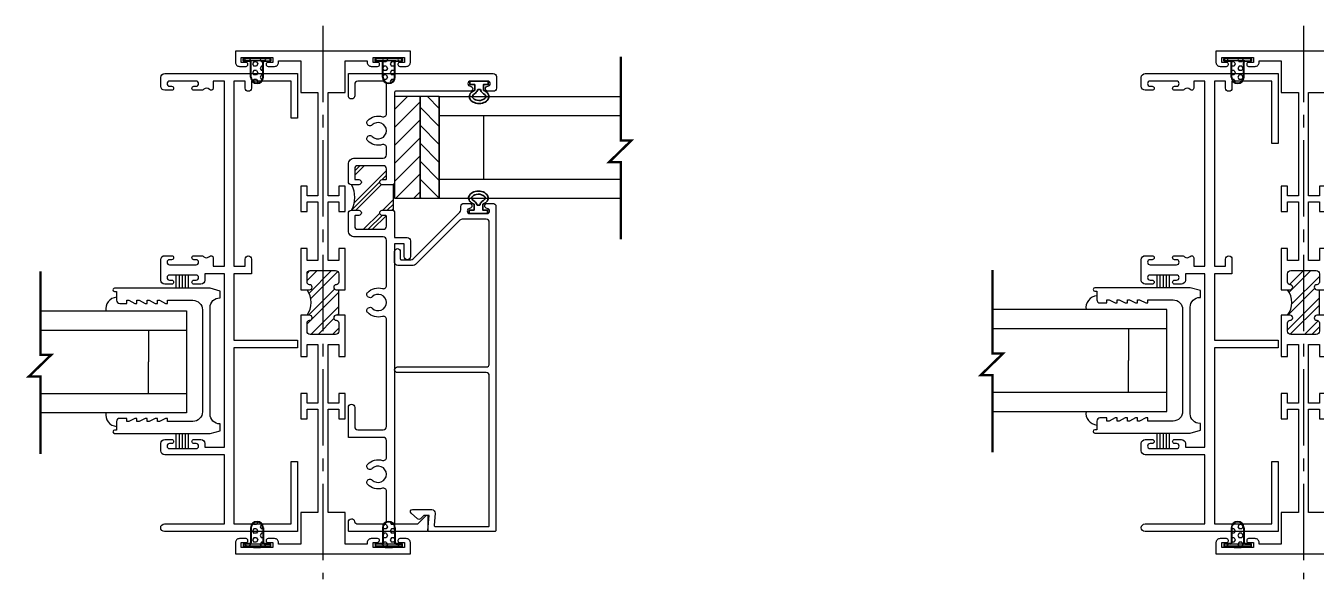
# Model space of a CAD drawing. Extents: x -75 to 127, y -92 to 53.
# Drawn here: x -10.67 to 2.01, y 9.64 to 15.08 of the extents above; entities that cross this region are included whole.
import ezdxf

# ---------------------------------------------------------------- set-up
doc = ezdxf.new("R2010")
doc.units = 0
doc.header["$MEASUREMENT"] = 0
doc.linetypes.add('CENTER2', pattern=[1.125, 0.75, -0.125, 0.125, -0.125])
doc.layers.get('0').update_dxf_attribs({"linetype": 'CONTINUOUS'})
for name, color, linetype in [('DIM', 7, 'CONTINUOUS'), ('FRAME', 1, 'CONTINUOUS'), ('GLASS', 7, 'CONTINUOUS'), ('SEAL', 7, 'CONTINUOUS'), ('SETTING BLOCKS', 7, 'CONTINUOUS'), ('TEXT', 7, 'CONTINUOUS'), ('VENT', 5, 'CONTINUOUS')]:
    doc.layers.add(name, color=color, linetype=linetype)
doc.layers.add('PROFILE NUMBER', color=150, linetype='CONTINUOUS', lineweight=35)

# ---------------------------------------------------------------- blocks, each defined once
blk = doc.blocks.new('3801 1 INCH GLASS STOP')
blk.add_lwpolyline([(2.741, 0.327, -0.414214), (2.769, 0.299, -0.414214), (2.741, 0.271), (2.669, 0.271, 0.414214), (2.659, 0.261), (2.659, 0.167, 0.198912), (2.668, 0.145), (3.128, -0.315, 0.198912), (3.15, -0.324), (3.183, -0.324, -0.414214), (3.214, -0.355), (3.214, -0.408, -0.414214), (3.189, -0.433, -0.399638), (3.164, -0.41, 0.400364), (3.139, -0.386, 0.414214), (3.114, -0.411), (3.114, -0.581, 0.414214), (3.139, -0.606), (3.139, -0.606, 0.399638), (3.164, -0.582, -0.399638), (3.189, -0.558, -0.414214), (3.214, -0.583), (3.214, -0.637, -0.414214), (3.183, -0.668), (-0.001, -0.668, -0.414214), (-0.011, -0.658), (-0.011, -0.01, -0.440011), (0, 0), (0.149, -0.013), (0.149, 0.04), (0.115, 0.074, -0.395486), (0.114, 0.102), (0.17, 0.165, -0.691708), (0.205, 0.152), (0.205, -0.04, -0.440011), (0.171, -0.071), (0.05, -0.061, 0.440011), (0.039, -0.071), (0.039, -0.593, 0.414214), (0.049, -0.603), (1.52, -0.603, 0.414214), (1.551, -0.572), (1.551, 0.299, -0.414214), (1.579, 0.327, -0.414214), (1.607, 0.299), (1.607, -0.572, 0.414214), (1.638, -0.603), (3.027, -0.603, 0.414214), (3.058, -0.572), (3.058, -0.337, 0.198912), (3.049, -0.315), (2.612, 0.122, -0.198912), (2.603, 0.144), (2.603, 0.296, -0.414214), (2.634, 0.327)], format="xyb", close=True)
blk = doc.blocks.new('3008 FIXED STILE')
blk.add_lwpolyline([(-0.843, 0.596, 0.414214), (-0.812, 0.565), (-0.743, 0.565), (-0.743, 0.595), (-0.723, 0.595), (-0.663, 0.565), (-0.643, 0.565), (-0.643, 0.595), (-0.623, 0.595), (-0.563, 0.565), (-0.543, 0.565), (-0.543, 0.595), (-0.523, 0.595), (-0.463, 0.565), (-0.443, 0.565), (-0.443, 0.595), (-0.423, 0.595), (-0.363, 0.565), (-0.343, 0.565), (-0.343, 0.595), (-0.094, 0.595, -0.414214), (0, 0.501), (0, -0.501, -0.414214), (-0.094, -0.595), (-0.343, -0.595), (-0.343, -0.565), (-0.363, -0.565), (-0.423, -0.595), (-0.443, -0.595), (-0.443, -0.565), (-0.463, -0.565), (-0.523, -0.595), (-0.543, -0.595), (-0.543, -0.565), (-0.563, -0.565), (-0.623, -0.595), (-0.643, -0.595), (-0.643, -0.565), (-0.663, -0.565), (-0.723, -0.595), (-0.743, -0.595), (-0.743, -0.565), (-0.812, -0.565, 0.414214), (-0.843, -0.596), (-0.843, -0.681), (-0.863, -0.681, 0.999996), (-0.863, -0.713), (0.075, -0.713), (0.175, -0.686205), (0.175, -0.619), (0.169, -0.619, -0.414214), (0.075, -0.525), (0.075, 0.525, -0.414214), (0.169, 0.619), (0.175, 0.619), (0.175, 0.686205), (0.075, 0.713), (-0.862942, 0.713, 1.001828), (-0.863, 0.681), (-0.843, 0.681)], format="xyb", close=True)
blk = doc.blocks.new('A$C3BF656AD')
at = {"layer": 'SETTING BLOCKS'}
h = blk.add_hatch(dxfattribs=at)
h.set_pattern_fill('ANSI31', color=256, scale=0.25, angle=90, style=0)
h.set_pattern_definition([(135, (0.820812, -8.054306), (-0.02209709, -0.02209709), [])])
h.paths.add_polyline_path([(0, 0.0625), (0.25, 0.0625), (0.25, 0.1095), (0, 0.1095)])
h = blk.add_hatch(dxfattribs=at)
h.set_pattern_fill('ANSI31', color=256, scale=0.25, style=0)
h.set_pattern_definition([(45, (-2.098375, -8.085556), (-0.02209709, 0.02209709), [])])
h.paths.add_polyline_path([(0, 0), (0.25, 0), (0.25, 0.0625), (0, 0.0625)])
for points in [[(0, 0.0625), (0, 0.1095), (0.25, 0.1095), (0.25, 0.0625)], [(0, 0), (0, 0.0625), (0.25, 0.0625), (0.25, 0)]]:
    blk.add_lwpolyline(points, close=True, dxfattribs=at)
blk = doc.blocks.new('3082 THERMAL MULLION')
h = blk.add_hatch()
h.set_pattern_fill('ANSI32', color=256, scale=0.4, style=0)
h.set_pattern_definition([(45, (-18.90285, -1.32658), (-0.106066, 0.106066), []), (45, (-18.83214, -1.32658), (-0.106066, 0.106066), [])])
h.paths.add_polyline_path([(0.156, 2.5935), (0.131, 2.5935, -0.414214), (0.106, 2.6185), (0.106, 2.6195, -0.414214), (0.13, 2.6435), (0.131, 2.6435, 0.414214), (0.156, 2.6685), (0.156, 2.7505, 0.414214), (0.125, 2.7815), (-0.125, 2.7815, 0.414214), (-0.156, 2.7505), (-0.156, 2.6685, 0.414214), (-0.131, 2.6435), (-0.13, 2.6435, -0.414214), (-0.106, 2.6195), (-0.106, 2.6185, -0.414214), (-0.131, 2.5935), (-0.156, 2.5935, -0.330037), (-0.156, 2.3435), (-0.131, 2.3435, -0.414214), (-0.106, 2.3185), (-0.106, 2.3175, -0.414214), (-0.13, 2.2935), (-0.131, 2.2935, 0.414214), (-0.156, 2.2685), (-0.156, 2.1865, 0.414214), (-0.125, 2.1555), (0.125, 2.1555, 0.414214), (0.156, 2.1865), (0.156, 2.2685, 0.414214), (0.131, 2.2935), (0.13, 2.2935, -0.414214), (0.106, 2.3175), (0.106, 2.3185, -0.414214), (0.131, 2.3435), (0.156, 2.3435)])
blk.add_line((0.156, 2.3435), (0.156, 2.5935))
for points in [[(-0.218, 4.531), (-0.05, 4.531), (-0.05, 3.518), (-0.156, 3.518), (-0.156, 3.612), (-0.218, 3.612), (-0.218, 3.362), (-0.156, 3.362), (-0.156, 3.456), (-0.05, 3.456), (-0.05, 2.8815), (-0.156, 2.8815), (-0.156, 2.9975), (-0.218, 2.9975), (-0.218, 2.5935), (-0.131, 2.5935, 0.414214), (-0.106, 2.6185), (-0.106, 2.6195, 0.414214), (-0.13, 2.6435), (-0.131, 2.6435, -0.414214), (-0.156, 2.6685), (-0.156, 2.7505, -0.414214), (-0.125, 2.7815), (0.125, 2.7815, -0.414214), (0.156, 2.7505), (0.156, 2.6685, -0.414214), (0.131, 2.6435), (0.13, 2.6435, 0.414214), (0.106, 2.6195), (0.106, 2.6185, 0.414214), (0.131, 2.5935), (0.218, 2.5935), (0.218, 2.9975), (0.156, 2.9975), (0.156, 2.8815), (0.05, 2.8815), (0.05, 3.456), (0.156, 3.456), (0.156, 3.362), (0.218, 3.362), (0.218, 3.612), (0.156, 3.612), (0.156, 3.518), (0.05, 3.518), (0.05, 4.531), (0.218, 4.531), (0.218, 4.844), (0.435, 4.844), (0.435, 4.828, 0.414214), (0.475, 4.788), (0.537, 4.788, 0.414214), (0.557, 4.808), (0.557, 4.809, 0.414214), (0.538, 4.828), (0.492, 4.828), (0.492, 4.875), (0.802, 4.875), (0.802, 4.828), (0.755, 4.828, 0.414214), (0.737, 4.81), (0.737, 4.808, 0.414214), (0.757, 4.788), (0.819, 4.788, 0.414214), (0.859, 4.828), (0.859, 4.937), (-0.859, 4.937), (-0.859, 4.828, 0.414214), (-0.819, 4.788), (-0.755, 4.788, 0.414214), (-0.737, 4.806), (-0.737, 4.81, 0.414214), (-0.755, 4.828), (-0.802, 4.828), (-0.802, 4.875), (-0.492, 4.875), (-0.492, 4.828), (-0.539, 4.828, 0.414214), (-0.557, 4.81), (-0.557, 4.806, 0.414214), (-0.539, 4.788), (-0.475, 4.788, 0.414214), (-0.435, 4.828), (-0.435, 4.844), (-0.218, 4.844)], [(0.557, 0.128), (0.557, 0.129, 0.414214), (0.537, 0.149), (0.475, 0.149, 0.414214), (0.435, 0.109), (0.435, 0.093), (0.218, 0.093), (0.218, 0.406), (0.05, 0.406), (0.05, 1.419), (0.156, 1.419), (0.156, 1.325), (0.218, 1.325), (0.218, 1.575), (0.156, 1.575), (0.156, 1.481), (0.05, 1.481), (0.05, 2.0555), (0.156, 2.0555), (0.156, 1.9395), (0.218, 1.9395), (0.218, 2.3435), (0.131, 2.3435, 0.414214), (0.106, 2.3185), (0.106, 2.3175, 0.414214), (0.13, 2.2935), (0.131, 2.2935, -0.414214), (0.156, 2.2685), (0.156, 2.1865, -0.414214), (0.125, 2.1555), (-0.125, 2.1555, -0.414214), (-0.156, 2.1865), (-0.156, 2.2685, -0.414214), (-0.131, 2.2935), (-0.13, 2.2935, 0.414214), (-0.106, 2.3175), (-0.106, 2.3185, 0.414214), (-0.131, 2.3435), (-0.218, 2.3435), (-0.218, 1.9395), (-0.156, 1.9395), (-0.156, 2.0555), (-0.05, 2.0555), (-0.05, 1.481), (-0.156, 1.481), (-0.156, 1.575), (-0.218, 1.575), (-0.218, 1.325), (-0.156, 1.325), (-0.156, 1.419), (-0.05, 1.419), (-0.05, 0.406), (-0.218, 0.406), (-0.218, 0.093), (-0.435, 0.093), (-0.435, 0.109, 0.414214), (-0.475, 0.149), (-0.539, 0.149, 0.414214), (-0.557, 0.131), (-0.557, 0.127, 0.414214), (-0.539, 0.109), (-0.492, 0.109), (-0.492, 0.062), (-0.802, 0.062), (-0.802, 0.109), (-0.755, 0.109, 0.414214), (-0.737, 0.127), (-0.737, 0.131, 0.414214), (-0.755, 0.149), (-0.819, 0.149, 0.414214), (-0.859, 0.109), (-0.859, 0), (0.859, 0), (0.859, 0.109, 0.414214), (0.819, 0.149), (0.757, 0.149, 0.414214), (0.737, 0.129), (0.737, 0.127, 0.414214), (0.755, 0.109), (0.802, 0.109), (0.802, 0.062), (0.492, 0.062), (0.492, 0.109), (0.538, 0.109)]]:
    blk.add_lwpolyline(points, format="xyb", close=True)
blk.add_arc((-0.3247, 2.4685), 0.21, 323.47039, 36.52961)
blk = doc.blocks.new('19120')
h = blk.add_hatch()
h.set_pattern_fill('HEX', scale=0.2)
h.paths.add_polyline_path([(-11.951, 24.705), (-11.951, 24.713, 1.000794), (-12.065, 24.714), (-12.065, 24.566, -0.414214), (-12.078, 24.553), (-11.938, 24.553, -0.414214), (-11.951, 24.566)])
h.paths.add_polyline_path([(-11.879, 24.55, 0.414214), (-11.882, 24.553), (-12.078, 24.553), (-12.133, 24.553, 0.414214), (-12.137, 24.55), (-12.137, 24.537, 0.414214), (-12.133, 24.533), (-11.882, 24.533, 0.414214), (-11.879, 24.537)])
for p, q in [((-12.071, 24.714), (-12.071, 24.566)), ((-12.065, 24.714), (-12.065, 24.566)), ((-11.951, 24.713), (-11.951, 24.705)), ((-11.945, 24.714), (-11.945, 24.566)), ((-11.951, 24.705), (-11.951, 24.566)), ((-12.143, 24.534), (-12.143, 24.552)), ((-12.137, 24.55), (-12.137, 24.537)), ((-12.136, 24.559), (-12.078, 24.559)), ((-12.136, 24.527), (-12.049, 24.527)), ((-12.078, 24.553), (-12.133, 24.553)), ((-12.133, 24.533), (-11.882, 24.533)), ((-12.078, 24.553), (-11.882, 24.553)), ((-12.043, 24.527), (-12.049, 24.533)), ((-12.043, 24.521), (-12.049, 24.527)), ((-12.043, 24.527), (-12.043, 24.533)), ((-12.043, 24.527), (-11.88, 24.527)), ((-11.973, 24.521), (-12.043, 24.521)), ((-11.973, 24.521), (-11.973, 24.527)), ((-11.938, 24.559), (-11.88, 24.559)), ((-11.879, 24.537), (-11.879, 24.55)), ((-11.873, 24.552), (-11.873, 24.534))]:
    blk.add_line(p, q)
for centre, radius, start, end in [((-12.008, 24.714), 0.063, 0, 180), ((-12.008, 24.714), 0.057, 359.3779, 179.3779), ((-12.136, 24.552), 0.007, 90, 180), ((-12.136, 24.534), 0.007, 180, 270), ((-12.133, 24.55), 0.0035, 90, 180), ((-12.133, 24.537), 0.0035, 180, 270), ((-11.938, 24.566), 0.013, 180, 270), ((-11.938, 24.566), 0.007, 180, 270.0001), ((-11.882, 24.537), 0.0035, 270, 0), ((-11.88, 24.534), 0.007, 270, 0)]:
    blk.add_arc(centre, radius, start, end)
at = {"extrusion": (0, 0, -1)}
for centre, radius, start, end in [((12.078, 24.566), 0.007, 180, 270), ((12.078, 24.566), 0.013, 180, 270.0001), ((11.882, 24.55), 0.0035, 90, 180), ((11.88, 24.552), 0.007, 90, 180)]:
    blk.add_arc(centre, radius, start, end, dxfattribs=at)
blk = doc.blocks.new('*U110')
h = blk.add_hatch()
h.set_pattern_fill('HEX', scale=0.2)
h.paths.add_polyline_path([(-11.951, 24.35), (-11.951, 24.342, -1.000794), (-12.065, 24.34), (-12.065, 24.488, 0.414214), (-12.078, 24.501), (-11.938, 24.501, 0.414214), (-11.951, 24.488)])
h.paths.add_polyline_path([(-11.879, 24.505, -0.414214), (-11.882, 24.501), (-12.078, 24.501), (-12.133, 24.501, -0.414214), (-12.137, 24.505), (-12.137, 24.518, -0.414214), (-12.133, 24.521), (-11.882, 24.521, -0.414214), (-11.879, 24.518)])
for p, q in [((-12.143, 24.52), (-12.143, 24.502)), ((-12.137, 24.505), (-12.137, 24.518)), ((-12.136, 24.527), (-12.049, 24.527)), ((-12.136, 24.495), (-12.078, 24.495)), ((-12.133, 24.521), (-11.882, 24.521)), ((-12.078, 24.501), (-12.133, 24.501)), ((-12.078, 24.501), (-11.882, 24.501)), ((-12.071, 24.34), (-12.071, 24.488)), ((-12.065, 24.34), (-12.065, 24.488)), ((-12.043, 24.533), (-12.049, 24.527)), ((-12.043, 24.527), (-12.049, 24.521)), ((-11.973, 24.533), (-12.043, 24.533)), ((-12.043, 24.527), (-11.88, 24.527)), ((-12.043, 24.527), (-12.043, 24.521)), ((-11.973, 24.533), (-11.973, 24.527)), ((-11.951, 24.35), (-11.951, 24.488)), ((-11.945, 24.34), (-11.945, 24.488)), ((-11.938, 24.495), (-11.88, 24.495)), ((-11.879, 24.518), (-11.879, 24.505)), ((-11.873, 24.502), (-11.873, 24.52)), ((-11.951, 24.342), (-11.951, 24.35))]:
    blk.add_line(p, q)
for centre, radius, start, end in [((-12.136, 24.52), 0.007, 90, 180), ((-12.136, 24.502), 0.007, 180, 270), ((-12.133, 24.518), 0.0035, 90, 180), ((-12.133, 24.505), 0.0035, 180, 270), ((-11.938, 24.488), 0.013, 90, 180), ((-11.938, 24.488), 0.007, 89.9999, 180), ((-11.882, 24.518), 0.0035, 0, 90), ((-11.88, 24.52), 0.007, 0, 90), ((-12.008, 24.34), 0.063, 180, 0), ((-12.008, 24.341), 0.057, 180.6221, 0.6221)]:
    blk.add_arc(centre, radius, start, end)
at = {"extrusion": (0, 0, -1)}
for centre, radius, start, end in [((12.078, 24.488), 0.013, 89.9999, 180), ((12.078, 24.488), 0.007, 90, 180), ((11.882, 24.505), 0.0035, 180, 270), ((11.88, 24.502), 0.007, 180, 270)]:
    blk.add_arc(centre, radius, start, end, dxfattribs=at)
blk = doc.blocks.new('*U139')
at = {"layer": 'PROFILE NUMBER', "color": 5}
for p, q in [((-0.016, 0.092), (-0.013, 0.083)), ((-0.013, 0.083), (0.013, 0.083)), ((0.013, 0.083), (0.016, 0.092))]:
    blk.add_line(p, q, dxfattribs=at)
blk.add_lwpolyline([(-0.043, 0.091), (-0.043, 0.034), (-0.09, 0.034), (-0.09, 0), (0.09, 0), (0.09, 0.034), (0.043, 0.034), (0.043, 0.091)], dxfattribs=at)
for centre, start, end in [((-0.073, 0.071), 19.8289, 61.175), ((0.073, 0.071), 118.7633, 160.1945)]:
    blk.add_arc(centre, 0.06, start, end, dxfattribs=at)
blk.add_ellipse((0, 0.152), major_axis=(-0.0958, 0), ratio=0.712114, start_param=2.033109, end_param=7.391692, dxfattribs=at)
blk.add_open_spline([(0.044, 0.124), (0.053, 0.129), (0.059, 0.135), (0.069, 0.15), (0.068, 0.157), (0.049, 0.179), (0.027, 0.189), (-0.021, 0.191), (-0.045, 0.181), (-0.067, 0.16), (-0.068, 0.152), (-0.061, 0.137), (-0.054, 0.129), (-0.044, 0.124)], degree=3, knots=[2.2211, 2.2211, 2.2211, 2.2211, 2.727733, 2.727733, 3.7005, 3.7005, 4.673268, 4.673268, 5.646035, 5.646035, 6.618803, 6.618803, 7.203997, 7.203997, 7.203997, 7.203997], dxfattribs=at)
blk = doc.blocks.new('3809 BLOCK FRAME')
h = blk.add_hatch()
h.set_pattern_fill('PLAST', color=256, angle=45, style=0)
h.set_pattern_definition([(45, (-4.25098, -6.643), (-0.176777, 0.176777), []), (45, (-4.27308, -6.6209), (-0.176777, 0.176777), []), (45, (-4.29517, -6.5988), (-0.176777, 0.176777), [])])
edge = h.paths.add_edge_path()
edge.add_arc((-0.937, 0.093), 0.031, 270, 360, ccw=False)
edge.add_line((-0.937, 0.062), (-1.033, 0.062))
edge.add_arc((-1.033, 0.072), 0.01, 180, 270, ccw=False)
edge.add_line((-1.043, 0.072), (-1.043, 0.103))
edge.add_arc((-1.068, 0.103), 0.025, 360, 450)
edge.add_arc((-1.068, 0.103), 0.025, 90, 180)
edge.add_line((-1.093, 0.103), (-1.093, 0.031))
edge.add_arc((-1.218, -0.221), 0.281, 63.5092, 116.4908)
edge.add_line((-1.344, 0.031), (-1.344, 0.103))
edge.add_arc((-1.369, 0.103), 0.025, 0, 90)
edge.add_arc((-1.369, 0.103), 0.025, 90, 180)
edge.add_line((-1.394, 0.103), (-1.394, 0.072))
edge.add_arc((-1.404, 0.072), 0.01, 270, 360, ccw=False)
edge.add_line((-1.404, 0.062), (-1.5, 0.062))
edge.add_arc((-1.5, 0.093), 0.031, 180, 270, ccw=False)
edge.add_line((-1.531, 0.093), (-1.531, 0.343))
edge.add_arc((-1.5, 0.343), 0.031, 90, 180, ccw=False)
edge.add_line((-1.5, 0.374), (-1.404, 0.374))
edge.add_arc((-1.404, 0.364), 0.01, 0, 90, ccw=False)
edge.add_line((-1.394, 0.364), (-1.394, 0.333))
edge.add_arc((-1.369, 0.333), 0.025, 180, 270)
edge.add_arc((-1.369, 0.333), 0.025, 270, 360)
edge.add_line((-1.344, 0.333), (-1.344, 0.439))
edge.add_line((-1.344, 0.439), (-1.093, 0.439))
edge.add_line((-1.093, 0.439), (-1.093, 0.333))
edge.add_arc((-1.068, 0.333), 0.025, 180, 270)
edge.add_arc((-1.068, 0.333), 0.025, 270, 360)
edge.add_line((-1.043, 0.333), (-1.043, 0.364))
edge.add_arc((-1.033, 0.364), 0.01, 90, 180, ccw=False)
edge.add_line((-1.033, 0.374), (-0.937, 0.374))
edge.add_arc((-0.937, 0.343), 0.031, 0, 90, ccw=False)
edge.add_line((-0.906, 0.343), (-0.906, 0.093))
blk.add_line((-1.093, 0.439), (-1.344, 0.439))
for points in [[(-1.093, 0.439), (-1.093, 0.333, 0.414214), (-1.068, 0.308, 0.414214), (-1.043, 0.333), (-1.043, 0.364, -0.414214), (-1.033, 0.374), (-0.937, 0.374, -0.414214), (-0.906, 0.343), (-0.906, 0.093, -0.414214), (-0.937, 0.062), (-1.033, 0.062, -0.414214), (-1.043, 0.072), (-1.043, 0.103, 0.414214), (-1.068, 0.128), (-1.068, 0.128, 0.414214), (-1.093, 0.103), (-1.093, 0.031, 0.414214), (-1.062, 0), (-0.893, 0, 0.414214), (-0.831, 0.062), (-0.831, 0.343, -0.414214), (-0.8, 0.374), (-0.729, 0.374, -0.5024), (-0.699, 0.334, 0.280293), (-0.661, 0.19, 0.498955), (-0.613, 0.198), (-0.613, 0.198, 0.334263), (-0.618, 0.235, -2.470836), (-0.506, 0.235, 0.334263), (-0.511, 0.198, 0.498955), (-0.463, 0.19, 0.280293), (-0.425, 0.334, -0.5024), (-0.395, 0.374), (-0.106, 0.374, -0.414214), (-0.075, 0.343), (-0.075, 0.093, -0.414214), (-0.106, 0.062), (-0.219, 0.062, 0.414214), (-0.25, 0.031, 0.414214), (-0.219, 0), (0, 0), (0, 1.423, 0.414214), (-0.031, 1.454), (-0.144, 1.454, 0.414214), (-0.175, 1.423), (-0.175, 1.371, 0.414214), (-0.15, 1.346), (-0.15, 1.346, 0.399638), (-0.125, 1.37, -0.399638), (-0.1, 1.394), (-0.1, 1.394, -0.414214), (-0.075, 1.369), (-0.075, 1.199, -0.414214), (-0.1, 1.174), (-0.1, 1.174, -0.399638), (-0.125, 1.198, 0.399638), (-0.15, 1.221, 0.414214), (-0.175, 1.196), (-0.175, 0.464, -0.414214), (-0.185, 0.454), (-1.078, 0.454), (-1.093, 0.439)], [(-1.344, 0.439), (-1.344, 0.439), (-1.359, 0.454), (-1.612, 0.454), (-1.612, 0.579, 0.414214), (-1.643, 0.61), (-1.799, 0.61, 0.414214), (-1.83, 0.579, 0.414214), (-1.799, 0.548), (-1.674, 0.548), (-1.674, 0.454), (-4.425, 0.454), (-4.425, 0.678, -0.198912), (-4.422, 0.685), (-4.343, 0.764, 0.668179), (-4.35, 0.781), (-4.49, 0.781, 0.414214), (-4.5, 0.771), (-4.5, 0.01, 0.414214), (-4.49, 0), (-4.406, 0, 0.414214), (-4.375, 0.031, 0.358249), (-4.4, 0.061, -0.358249), (-4.425, 0.092), (-4.425, 0.343, -0.414214), (-4.394, 0.374), (-4.105, 0.374, -0.5024), (-4.075, 0.334, 0.280293), (-4.037, 0.19, 0.498955), (-3.989, 0.198, 0.334263), (-3.994, 0.235, -2.470836), (-3.882, 0.235, 0.334263), (-3.887, 0.198, 0.498955), (-3.839, 0.19, 0.280293), (-3.801, 0.334, -0.5024), (-3.771, 0.374), (-3.606, 0.374, -0.414214), (-3.575, 0.343), (-3.575, 0), (-3.281, 0, 0.414214), (-3.25, 0.031, 0.414214), (-3.281, 0.062), (-3.469, 0.062, -0.414214), (-3.5, 0.093), (-3.5, 0.343, -0.414214), (-3.469, 0.374), (-2.417, 0.374, -0.5024), (-2.387, 0.334, 0.280293), (-2.349, 0.19, 0.498955), (-2.301, 0.198, 0.334263), (-2.306, 0.235, -2.470836), (-2.194, 0.235, 0.334263), (-2.199, 0.198, 0.498955), (-2.151, 0.19, 0.280293), (-2.113, 0.334, -0.5024), (-2.083, 0.374), (-1.637, 0.374, -0.414214), (-1.606, 0.343), (-1.606, 0.062, 0.414214), (-1.544, 0), (-1.375, 0, 0.414214), (-1.344, 0.031), (-1.344, 0.103, 0.414214), (-1.369, 0.128, 0.414214), (-1.394, 0.103), (-1.394, 0.072, -0.414214), (-1.404, 0.062), (-1.5, 0.062, -0.414214), (-1.531, 0.093), (-1.531, 0.343, -0.414214), (-1.5, 0.374), (-1.404, 0.374, -0.414214), (-1.394, 0.364), (-1.394, 0.333, 0.414214), (-1.369, 0.308, 0.414214), (-1.344, 0.333), (-1.344, 0.439)]]:
    blk.add_lwpolyline(points, format="xyb")
blk.add_arc((-1.218, -0.221), 0.281, 63.5092, 116.4908)

msp = doc.modelspace()

# ---------------------------------------------------------------- linework, layer by layer
at = {"color": 7}
for p, q in [((-9.19049, 12.62705), (-9.19049, 12.4958)), ((-9.16049, 12.62705), (-9.16049, 12.4958)), ((-9.13049, 12.62705), (-9.13049, 12.4958)), ((-9.10049, 12.62705), (-9.10049, 12.4958)), ((-9.07049, 12.62705), (-9.07049, 12.4958)), ((-10.51988, 12.0865), (-9.08579, 12.0865)), ((-9.46079, 12.0865), (-9.46079, 11.774)), ((-9.46079, 11.4615), (-9.46079, 11.774)), ((-10.51988, 11.4615), (-9.08579, 11.4615)), ((-9.19049, 11.0698), (-9.19049, 10.92105)), ((-9.16049, 11.0698), (-9.16049, 10.92105)), ((-9.13049, 11.0698), (-9.13049, 10.92105)), ((-9.10049, 11.0698), (-9.10049, 10.92105)), ((-9.07049, 11.0698), (-9.07049, 10.92105))]:
    msp.add_line(p, q, dxfattribs=at)
at = {"color": 1}
msp.add_lwpolyline([(0.80379, 12.79705), (0.80379, 12.71455), (0.91379, 12.71455), (0.91379, 14.53205), (0.80379, 14.53205), (0.80379, 14.46205, -0.68850026), (0.76889, 14.44872, 0.41216672), (0.71261, 14.45205, -0.18267581), (0.68616, 14.44205), (0.61579, 14.44205, -1), (0.61579, 14.48205), (0.63579, 14.48205, 1), (0.63579, 14.53205), (0.37579, 14.53205, 1), (0.37579, 14.48205), (0.39579, 14.48205, -1), (0.39579, 14.44205), (0.32879, 14.44205, -0.41421356), (0.28879, 14.48205), (0.28879, 14.56705, -0.41421356), (0.32879, 14.60705), (1.63179, 14.60705), (1.63179, 13.92005), (1.56979, 13.92005), (1.56979, 14.53205), (1.17979, 14.53205), (1.17979, 14.46305, -1), (1.11779, 14.46305), (1.11779, 14.53205), (1.00779, 14.53205), (1.00779, 12.71455), (1.11779, 12.71455), (1.11779, 12.78355, -0.9999993), (1.17979, 12.78355), (1.17979, 12.63955), (1.00779, 12.63955), (1.00779, 11.98705), (1.63179, 11.98705), (1.63179, 11.91205), (1.00779, 11.91205), (1.00779, 10.18205), (1.56979, 10.18205), (1.56979, 10.79405), (1.63179, 10.79405), (1.63179, 10.10705), (0.32629, 10.10705, -0.99999893), (0.32629, 10.18205), (0.91379, 10.18205), (0.91379, 10.86105), (0.32879, 10.86105, -0.41421356), (0.28879, 10.90105), (0.28879, 10.97105, -0.41421356), (0.32879, 11.01105), (0.39579, 11.01105, -1), (0.39579, 10.97105), (0.37579, 10.97105, 1), (0.37579, 10.92105), (0.63579, 10.92105, 1), (0.63579, 10.97105), (0.61579, 10.97105, -1), (0.61579, 11.01105), (0.68279, 11.01105, -0.41421356), (0.72279, 10.97105), (0.72279, 10.93605), (0.91379, 10.93605), (0.91379, 12.63955), (0.72279, 12.63955), (0.72279, 12.62705), (0.72279, 12.57705, -0.41421356), (0.68279, 12.53705), (0.61579, 12.53705, -1), (0.61579, 12.57705), (0.63579, 12.57705, 1), (0.63579, 12.62705), (0.37579, 12.62705, 1), (0.37579, 12.57705), (0.39579, 12.57705, -1), (0.39579, 12.53705), (0.32879, 12.53705, -0.41421356), (0.28879, 12.57705), (0.28879, 12.77705, -0.41421356), (0.32879, 12.81705), (0.39579, 12.81705, -1), (0.39579, 12.77705), (0.37579, 12.77705, 1), (0.37579, 12.72705), (0.63579, 12.72705, 1), (0.63579, 12.77705), (0.61579, 12.77705, -1), (0.61579, 12.81705), (0.68616, 12.81705, -0.18267581), (0.71261, 12.80705, 0.41216672), (0.76889, 12.81039, -0.68850026)], format="xyb", close=True, dxfattribs=at)
at = {"color": 7}
msp.add_lwpolyline([(-10.51988, 12.274), (-9.08579, 12.274), (-9.08579, 11.774), (-9.08579, 11.274), (-10.51988, 11.274)], dxfattribs=at)
for centre, start, end in [((-9.76393, 12.29264), 94.622665, 189.241042), ((-9.76393, 11.25536), 170.758958, 265.377335)]:
    msp.add_arc(centre, 0.11608, start, end)
at = {"layer": 'DIM', "linetype": 'CENTER2'}
for p, q in [((-7.74749, 15.07555), (-7.74749, 9.63855)), ((1.88179, 15.07555), (1.88179, 9.63855))]:
    msp.add_line(p, q, dxfattribs=at)
at = {"layer": 'FRAME'}
msp.add_lwpolyline([(-8.82549, 12.79705), (-8.82549, 12.71455), (-8.71549, 12.71455), (-8.71549, 14.53205), (-8.82549, 14.53205), (-8.82549, 14.46205, -0.68850026), (-8.8604, 14.44872, 0.41216672), (-8.91667, 14.45205, -0.18267581), (-8.94313, 14.44205), (-9.01349, 14.44205, -1), (-9.01349, 14.48205), (-8.99349, 14.48205, 1), (-8.99349, 14.53205), (-9.25349, 14.53205, 1), (-9.25349, 14.48205), (-9.23349, 14.48205, -1), (-9.23349, 14.44205), (-9.30049, 14.44205, -0.41421356), (-9.34049, 14.48205), (-9.34049, 14.56705, -0.41421356), (-9.30049, 14.60705), (-7.99749, 14.60705), (-7.99749, 14.16905), (-8.05949, 14.16905), (-8.05949, 14.53205), (-8.44949, 14.53205), (-8.44949, 14.46305, -1), (-8.51149, 14.46305), (-8.51149, 14.53205), (-8.62149, 14.53205), (-8.62149, 12.71455), (-8.51149, 12.71455), (-8.51149, 12.78355, -0.9999993), (-8.44949, 12.78355), (-8.44949, 12.63955), (-8.62149, 12.63955), (-8.62149, 11.98705), (-7.99749, 11.98705), (-7.99749, 11.91205), (-8.62149, 11.91205), (-8.62149, 10.18205), (-8.05949, 10.18205), (-8.05949, 10.79405), (-7.99749, 10.79405), (-7.99749, 10.10705), (-9.30299, 10.10705, -0.99999893), (-9.30299, 10.18205), (-8.71549, 10.18205), (-8.71549, 10.86105), (-9.30049, 10.86105, -0.41421356), (-9.34049, 10.90105), (-9.34049, 10.97105, -0.41421356), (-9.30049, 11.01105), (-9.23349, 11.01105, -1), (-9.23349, 10.97105), (-9.25349, 10.97105, 1), (-9.25349, 10.92105), (-8.99349, 10.92105, 1), (-8.99349, 10.97105), (-9.01349, 10.97105, -1), (-9.01349, 11.01105), (-8.94649, 11.01105, -0.41421356), (-8.90649, 10.97105), (-8.90649, 10.93605), (-8.71549, 10.93605), (-8.71549, 12.63955), (-8.90649, 12.63955), (-8.90649, 12.62705), (-8.90649, 12.57705, -0.41421356), (-8.94649, 12.53705), (-9.01349, 12.53705, -1), (-9.01349, 12.57705), (-8.99349, 12.57705, 1), (-8.99349, 12.62705), (-9.25349, 12.62705, 1), (-9.25349, 12.57705), (-9.23349, 12.57705, -1), (-9.23349, 12.53705), (-9.30049, 12.53705, -0.41421356), (-9.34049, 12.57705), (-9.34049, 12.77705, -0.41421356), (-9.30049, 12.81705), (-9.23349, 12.81705, -1), (-9.23349, 12.77705), (-9.25349, 12.77705, 1), (-9.25349, 12.72705), (-8.99349, 12.72705, 1), (-8.99349, 12.77705), (-9.01349, 12.77705, -1), (-9.01349, 12.81705), (-8.94313, 12.81705, -0.18267581), (-8.91667, 12.80705, 0.41216672), (-8.8604, 12.81039, -0.68850026)], format="xyb", close=True, dxfattribs=at)
at = {"layer": 'GLASS'}
for p, q in [((-6.60549, 14.38078), (-4.82116, 14.38078)), ((-6.60549, 14.38078), (-6.60549, 13.38078)), ((-6.60549, 14.19328), (-4.82116, 14.19328)), ((-6.16849, 13.56828), (-6.16849, 14.19328)), ((-6.60549, 13.56828), (-4.82116, 13.56828)), ((-6.60549, 13.38078), (-4.82116, 13.38078))]:
    msp.add_line(p, q, dxfattribs=at)
at = {"layer": 'GLASS', "color": 7}
for p, q in [((-1.17157, 12.1003), (0.53971, 12.1003)), ((0.16471, 12.1003), (0.16471, 11.7878)), ((0.16471, 11.4753), (0.16471, 11.7878)), ((-1.17157, 11.4753), (0.53971, 11.4753))]:
    msp.add_line(p, q, dxfattribs=at)
at = {"layer": 'GLASS', "const_width": 0.024}
for points in [[(-4.82116, 12.9765), (-4.82116, 13.7361), (-4.93687, 13.7361), (-4.71862, 13.94859), (-4.82116, 13.94859), (-4.82116, 14.7707)], [(-10.51988, 10.86972), (-10.51988, 11.62932), (-10.63558, 11.62932), (-10.41734, 11.84182), (-10.51988, 11.84182), (-10.51988, 12.66392)], [(-1.17157, 10.88352), (-1.17157, 11.64312), (-1.28728, 11.64312), (-1.06903, 11.85562), (-1.17157, 11.85562), (-1.17157, 12.67772)]]:
    msp.add_lwpolyline(points, dxfattribs=at)
at = {"layer": 'GLASS', "color": 7}
msp.add_lwpolyline([(-1.17157, 11.2878), (0.53971, 11.2878), (0.53971, 11.7878), (0.53971, 12.2878), (-1.17157, 12.2878)], dxfattribs=at)
at = {"layer": 'GLASS'}
for centre, start, end in [((-0.13843, 12.30644), 94.622665, 189.241042), ((-0.13843, 11.26916), 170.758958, 265.377335)]:
    msp.add_arc(centre, 0.11608, start, end, dxfattribs=at)
at = {"layer": 'SEAL'}
for p, q in [((0.44579, 12.5008), (0.44579, 12.62705)), ((0.47579, 12.5008), (0.47579, 12.62705)), ((0.50579, 12.5008), (0.50579, 12.62705)), ((0.53579, 12.5008), (0.53579, 12.62705)), ((0.56579, 12.5008), (0.56579, 12.62705)), ((0.44579, 10.92105), (0.44579, 11.0748)), ((0.47579, 10.92105), (0.47579, 11.0748)), ((0.50579, 10.92105), (0.50579, 11.0748)), ((0.53579, 10.92105), (0.53579, 11.0748)), ((0.56579, 10.92105), (0.56579, 11.0748))]:
    msp.add_line(p, q, dxfattribs=at)

# ---------------------------------------------------------------- block references
at = {"color": 7, "rotation": 180}
for name, p in [('19120', (-20.40217, 39.28495)), ('19120', (-19.10817, 39.28495)), ('19120', (-10.77289, 39.28495)), ('*U110', (-20.40217, 34.48395)), ('*U110', (-19.10817, 34.48395)), ('*U110', (-10.77289, 34.48395))]:
    msp.add_blockref(name, p, dxfattribs=at)
at = {"layer": 'FRAME'}
for p in [(-7.74749, 9.88855), (1.88179, 9.88855)]:
    msp.add_blockref('3082 THERMAL MULLION', p, dxfattribs=at)
at = {"layer": 'FRAME', "xscale": -1, "rotation": 270}
msp.add_blockref('3809 BLOCK FRAME', (-7.49749, 14.60705), dxfattribs=at)
at = {"layer": 'FRAME', "rotation": 90}
msp.add_blockref('3801 1 INCH GLASS STOP', (-6.71649, 10.11705), dxfattribs=at)
at = {"layer": 'TEXT', "rotation": 180}
msp.add_blockref('*U139', (-6.21349, 14.53205), dxfattribs=at)
at = {"layer": 'TEXT', "xscale": -4, "yscale": 4, "zscale": 4, "rotation": 270}
msp.add_blockref('A$C3BF656AD', (-7.04349, 13.38078), dxfattribs=at)
at = {"layer": 'TEXT', "xscale": -1}
msp.add_blockref('*U139', (-6.22053, 13.23118), dxfattribs=at)
at = {"layer": 'VENT'}
for p in [(-8.93029, 11.7838), (0.69521, 11.7878)]:
    msp.add_blockref('3008 FIXED STILE', p, dxfattribs=at)

doc.saveas('drawing.dxf')
